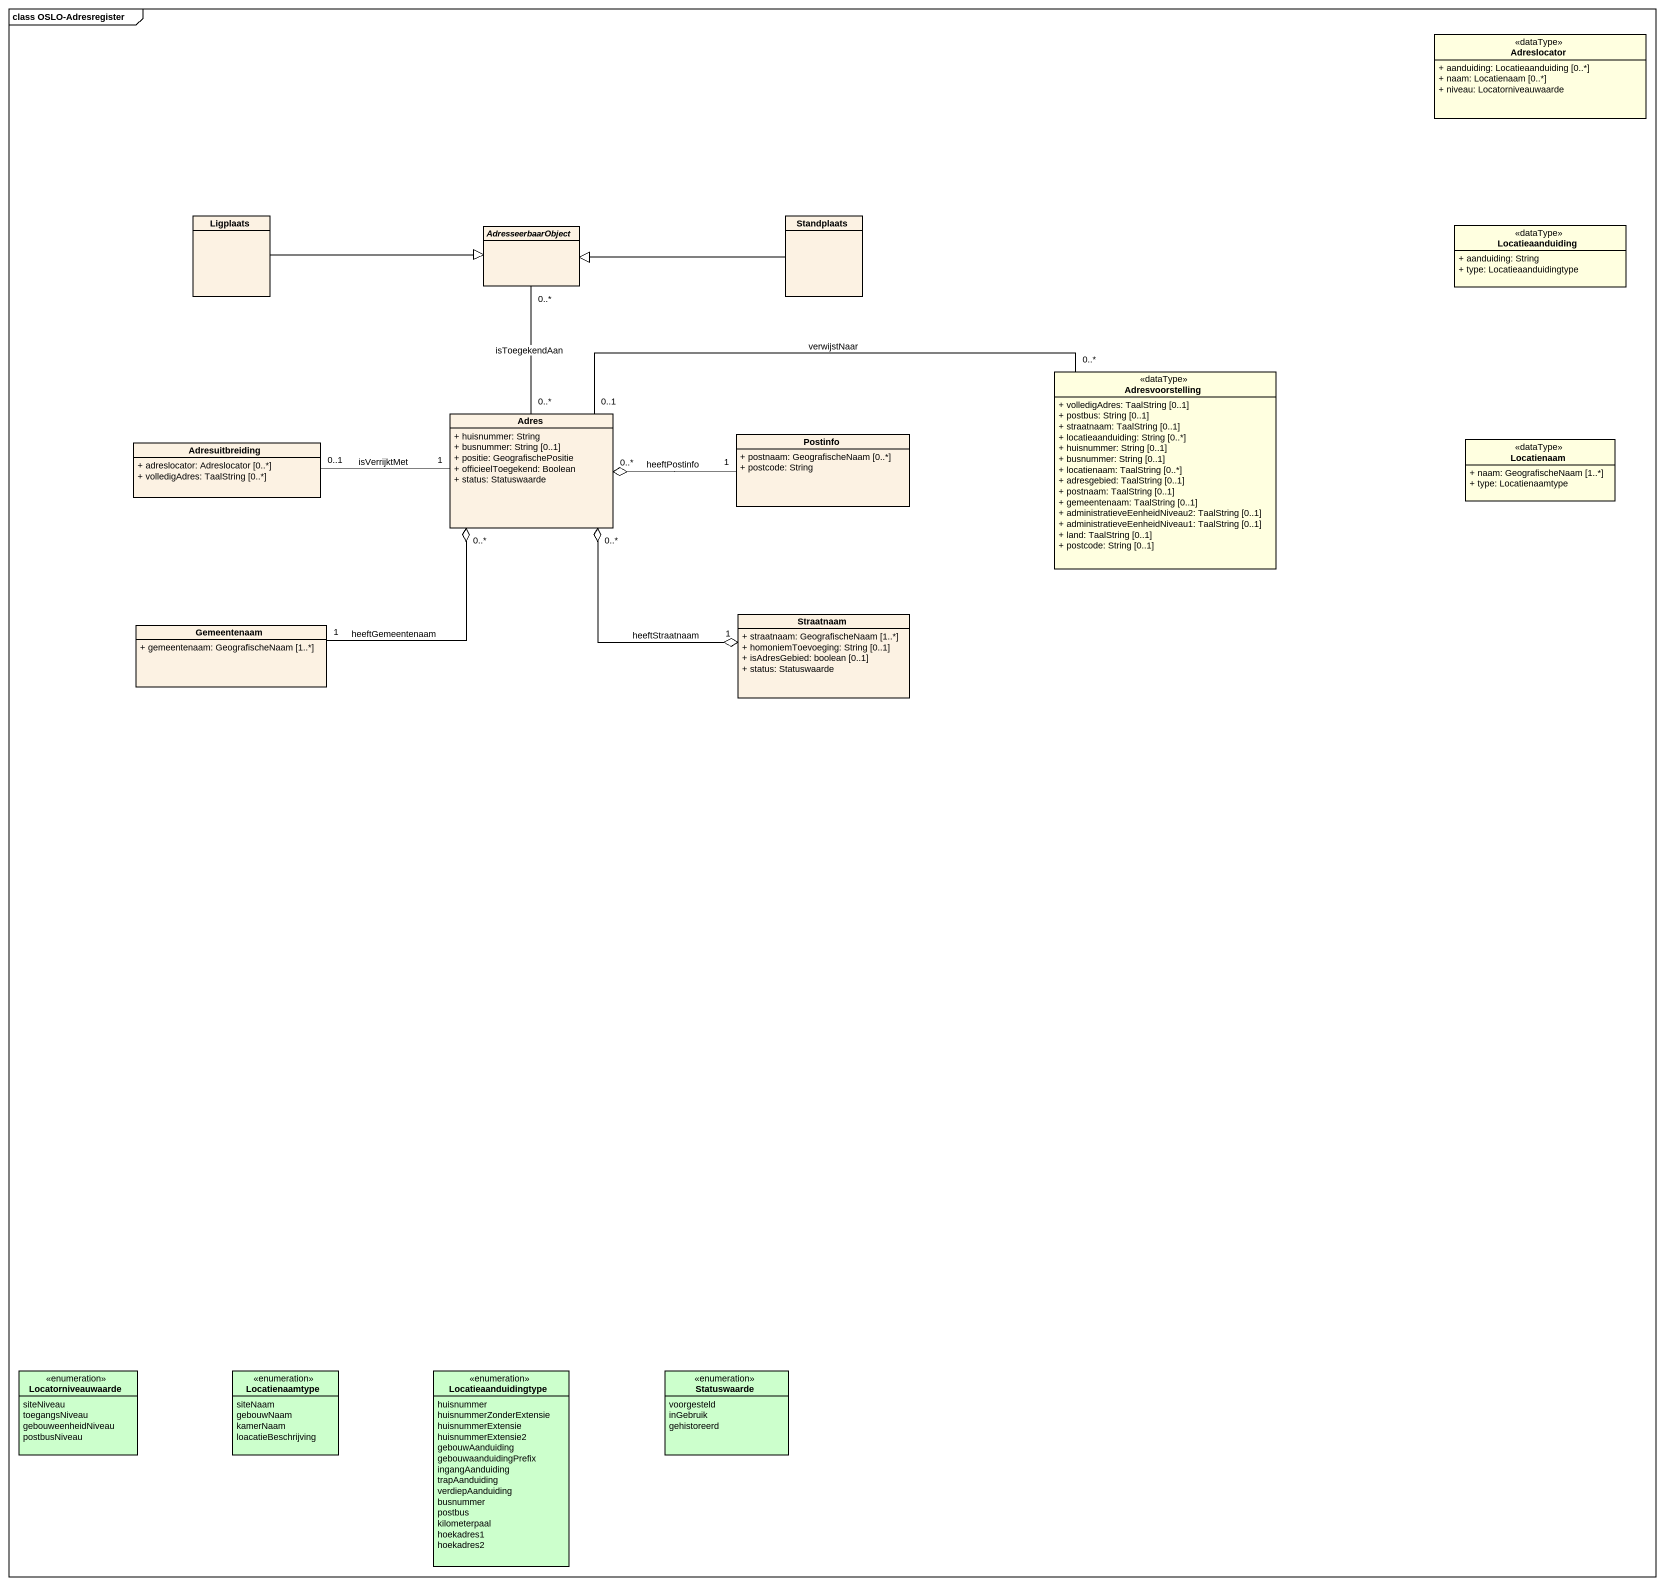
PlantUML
@startuml
mainframe class OSLO-Adresregister
hide circle
hide empty members
skinparam classAttributeIconSize 0
class Adreslocator <<dataType>> #FFFFE0 {
  + aanduiding: Locatieaanduiding [0..*]
  + naam: Locatienaam [0..*]
  + niveau: Locatorniveauwaarde
}
class Ligplaats
abstract class AdresseerbaarObject
class Standplaats
class Locatieaanduiding <<dataType>> #FFFFE0 {
  + aanduiding: String
  + type: Locatieaanduidingtype
}
class Adresvoorstelling <<dataType>> #FFFFE0 {
  + volledigAdres: TaalString [0..1]
  + postbus: String [0..1]
  + straatnaam: TaalString [0..1]
  + locatieaanduiding: String [0..*]
  + huisnummer: String [0..1]
  + busnummer: String [0..1]
  + locatienaam: TaalString [0..*]
  + adresgebied: TaalString [0..1]
  + postnaam: TaalString [0..1]
  + gemeentenaam: TaalString [0..1]
  + administratieveEenheidNiveau2: TaalString [0..1]
  + administratieveEenheidNiveau1: TaalString [0..1]
  + land: TaalString [0..1]
  + postcode: String [0..1]
}
class Adres {
  + huisnummer: String
  + busnummer: String [0..1]
  + positie: GeografischePositie
  + officieelToegekend: Boolean
  + status: Statuswaarde
}
class Postinfo {
  + postnaam: GeografischeNaam [0..*]
  + postcode: String
}
class Adresuitbreiding {
  + adreslocator: Adreslocator [0..*]
  + volledigAdres: TaalString [0..*]
}
class Locatienaam <<dataType>> #FFFFE0 {
  + naam: GeografischeNaam [1..*]
  + type: Locatienaamtype
}
class Gemeentenaam {
  + gemeentenaam: GeografischeNaam [1..*]
}
class Straatnaam {
  + straatnaam: GeografischeNaam [1..*]
  + homoniemToevoeging: String [0..1]
  + isAdresGebied: boolean [0..1]
  + status: Statuswaarde
}
enum Locatorniveauwaarde #CCFFCC {
  siteNiveau
  toegangsNiveau
  gebouweenheidNiveau
  postbusNiveau
}
enum Locatienaamtype #CCFFCC {
  siteNaam
  gebouwNaam
  kamerNaam
  loacatieBeschrijving
}
enum Locatieaanduidingtype #CCFFCC {
  huisnummer
  huisnummerZonderExtensie
  huisnummerExtensie
  huisnummerExtensie2
  gebouwAanduiding
  gebouwaanduidingPrefix
  ingangAanduiding
  trapAanduiding
  verdiepAanduiding
  busnummer
  postbus
  kilometerpaal
  hoekadres1
  hoekadres2
}
enum Statuswaarde #CCFFCC {
  voorgesteld
  inGebruik
  gehistoreerd
}
Ligplaats -right-|> AdresseerbaarObject
Standplaats -left-|> AdresseerbaarObject
Adresvoorstelling "0..*" -left- "0..1" Adres : verwijstNaar
Adres "0..*" -up- "0..*" AdresseerbaarObject : isToegekendAan
Adres "0..*" o-right- "1" Postinfo : heeftPostinfo
Adres "1" -left- "0..1" Adresuitbreiding : isVerrijktMet
Adres "0..*" o-- "1" Gemeentenaam : heeftGemeentenaam
Adres "0..*" o--o "1" Straatnaam : heeftStraatnaam
@enduml
